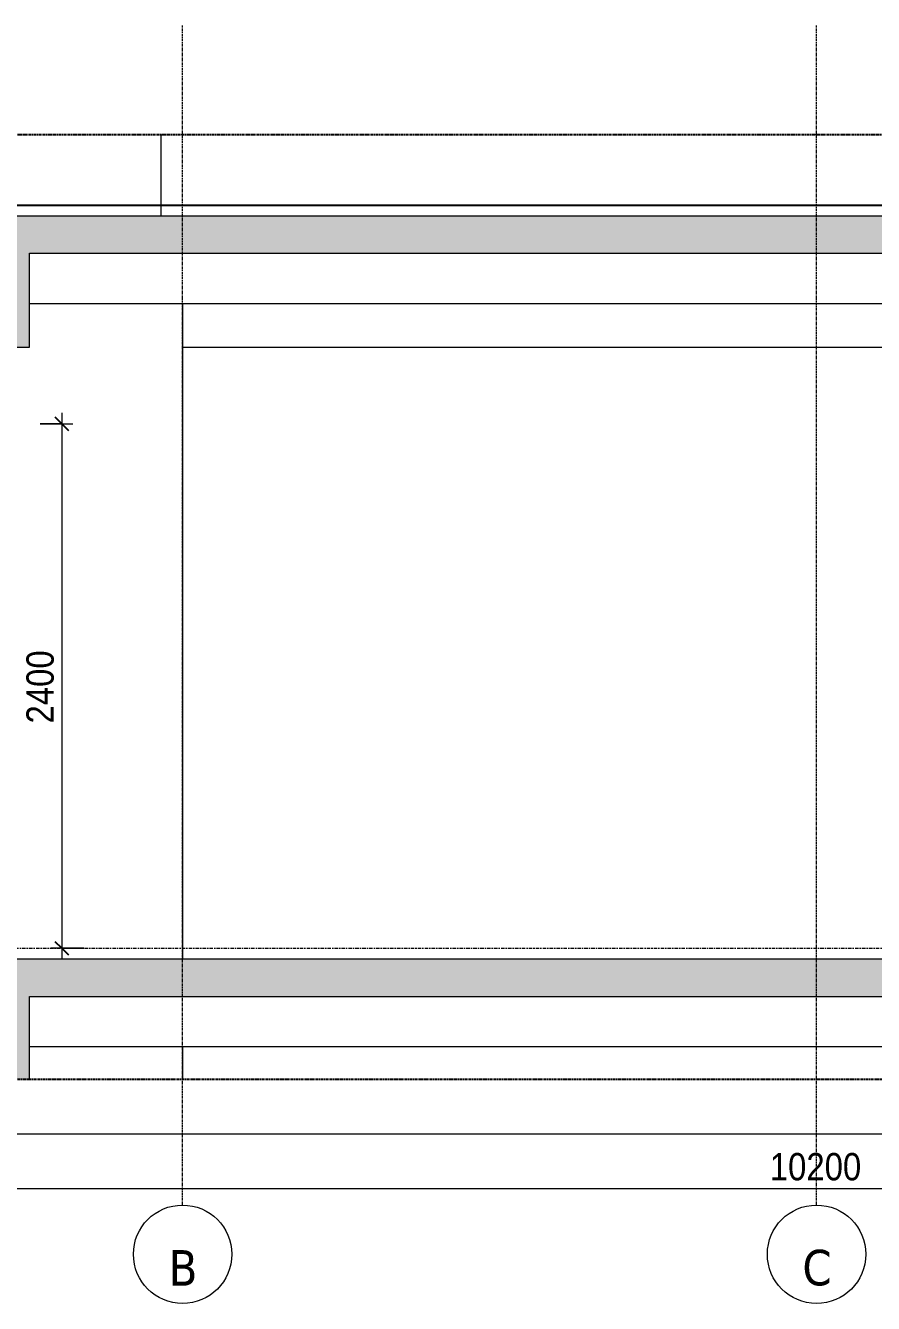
# Model space of a CAD drawing. Header units: millimetres. Extents: x 50254 to 245170, y 481 to 78637.
# Drawn here: x 67577 to 71456, y 575 to 6422 of the extents above; entities that cross this region are included whole.
import ezdxf

# ---------------------------------------------------------------- set-up
doc = ezdxf.new("R2010")
doc.units = ezdxf.units.MM
for name, pattern in [('Centre', [31.75, 6.35, -4.7625, 15.875, -4.7625]), ('Grid Line', [22.225, 12.7, -3.175, 3.175, -3.175]), ('Hidden', [7.14375, 4.7625, -2.38125]), ('IMPORT-CENTER _2_', [40.64, 25.4, -5.08, 5.08, -5.08])]:
    doc.linetypes.add(name, pattern=pattern)
for name, color, linetype, lineweight in [('0-4', 90, 'Continuous', 5), ('A-ANNO-DIMS', 211, 'Continuous', 9), ('A-ANNO-DIMS-50', 211, 'Continuous', 9), ('A-DETL-GENF', 92, 'Continuous', 18), ('A-DETL-GENF-4', 92, 'Hidden', 25), ('A-DETL-GENF-5', 9, 'Continuous', 18), ('A-DETL-THIN', 151, 'Continuous', 18), ('A-FLOR-LEVL-2', 51, 'Centre', 9), ('G-IMPT', 8, 'Continuous', 18), ('G-IMPT-4', 8, 'IMPORT-CENTER _2_', 18), ('M-EQPM', 50, 'Continuous', 18), ('M-EQPM-2', 50, 'Continuous', 25), ('S-BEAM-1', 7, 'Continuous', 18), ('S-COLS-8', 7, 'Continuous', 18), ('S-GRID-1', 1, 'Grid Line', 9), ('S-GRID-IDEN', 1, 'Continuous', 9)]:
    doc.layers.add(name, color=color, linetype=linetype, lineweight=lineweight)
doc.styles.add('Tahoma_B', font='tahomabd.ttf', dxfattribs={"height": 162.5})
doc.styles.add('UTM Avo', font='', dxfattribs={"width": 0.9, "height": 125})
doc.styles.get('UTM Avo').set_extended_font_data('UTM Avo')
doc.dimstyles.new('1_Dim_chi_tiet_2_5', dxfattribs={"dimscale": 304.8, "dimtxt": 124.912619, "dimasz": 0.19685, "dimexe": 0.164042, "dimexo": 0.0625, "dimgap": 0.016404, "dimtad": 1, "dimdec": 0, "dimrnd": 5, "dimzin": 0, "dimdsep": 46, "dimtxsty": 'UTM Avo', "dimblk1": 'OBLIQUE', "dimblk2": 'OBLIQUE', "dimsah": 1, "dimcen": 0.09, "dimdle": 0.164042, "dimazin": 0, "dimtfac": 1, "dimtdec": 4, "dimtix": 1, "dimtmove": 0, "dimatfit": 3, "dimfxl": 0.328084, "dimfxlon": 1, "dimtvp": 1, "dimtolj": 1, "dimtzin": 0, "dimarcsym": 2})
pattern_1 = [(50, (72580.5, 15375), (364.368, -31.878), [38.1, -419.1]), (355, (72580.5, 15375), (-70.486, 382.113), [30.48, -335.28]), (100.451, (72610.85, 15372.34), (293.885, 350.233), [32.38, -356.18]), (46.184, (72580.5, 15476.6), (542.158, -84.086), [57.15, -628.65]), (96.636, (72625.67, 15469.6), (474.805, 494.855), [48.57, -534.27]), (351.184, (72580.5, 15476.6), (474.81, 494.85), [45.72, -502.92]), (21, (72631.3, 15451.2), (303.2285, -204.5305), [38.1, -419.1]), (326, (72631.3, 15451.2), (123.604, 368.376), [30.48, -335.28]), (71.451, (72656.55, 15434.16), (426.834, 163.843), [32.38, -356.18]), (37.5, (72580.49, 15375), (6.1766, 169.1102), [3.353, -327.863, 3.353, -337.007, -336.55]), (37.5, (72580.49, 15375), (6.1766, 169.1102), [-671.576, 3.353, -333.197]), (7.5, (72580.49, 15375), (133.6389, 200.3615), [3.353, -190.703, 3.353, -320.243, -128.27]), (7.5, (72580.49, 15375), (133.6389, 200.3615), [-517.652, 3.353, -124.917]), (327.5, (72467.2, 15375), (271.1818, -11.4584), [3.353, -123.647, 3.353, -392.887, -525.78]), (327.5, (72467.2, 15375), (271.1818, -11.4584), [-523.24, 3.353, -522.427]), (317.5, (72416.4, 15375), (296.2585, 50.853), [3.353, -161.747, 3.353, -259.791, -373.38]), (317.5, (72416.4, 15375), (296.2585, 50.853), [-428.244, 3.353, -370.027]), (45, (72580.49, 15375), (-125.7236, 125.7236), []), (45, (72580.49, 15565.5), (-125.7236, 125.7236), [])]

# ---------------------------------------------------------------- blocks, each defined once
blk = doc.blocks.new('NCV_TKTC_KET CAU_rvt-2-TKCS_CĂN HỘ LOẠI 1 - MẶT CẮT 1')
at = {"layer": 'S-BEAM-1'}
for p, q in [((24836.9, 5150), (28835.2, 5150)), ((25536.9, 5150), (25536.9, 4950)), ((25536.9, 4950), (29036.9, 4950)), ((24836.9, 1750), (28835.2, 1750))]:
    blk.add_line(p, q, dxfattribs=at)
at = {"layer": 'S-COLS-8'}
for p, q in [((25436.9, 5923), (25436.9, 5550)), ((25536.9, 4950), (25536.9, 2150)), ((25536.9, 1750), (25536.9, 1600))]:
    blk.add_line(p, q, dxfattribs=at)
blk = doc.blocks.new('TKTC_XREF_251221_MB TANG 2-7 - TKTC_XREF_260130_MB TANG 2-5_dwg_THU NUOC - THU NUOC-444531-TKCS_MB TẦNG 1-4746810-TKCS_CĂN HỘ LOẠI 1 - MẶT CẮT 1')
at = {"layer": 'G-IMPT'}
for p, q in [((25012, 5600), (25162, 5600)), ((25162, 5600), (25012, 5600)), ((25037, 5600), (25137, 5600)), ((25137, 5600), (25037, 5600)), ((25052.9, 5600), (25046.9, 5600)), ((25046.9, 5600), (25052.9, 5600)), ((25059.3, 5600), (25065.3, 5600)), ((25065.3, 5600), (25059.3, 5600)), ((25071.7, 5600), (25077.7, 5600)), ((25077.7, 5600), (25071.7, 5600)), ((25090.2, 5600), (25084.2, 5600)), ((25084.2, 5600), (25090.2, 5600)), ((25090.2, 5600), (25084.2, 5600)), ((25084.2, 5600), (25090.2, 5600)), ((25087, 5600), (25087, 5600)), ((25087, 5600), (25087, 5600)), ((25087, 5600), (25087, 5600)), ((25087, 5600), (25087, 5600)), ((25102.2, 5600), (25096.2, 5600)), ((25096.2, 5600), (25102.2, 5600)), ((25114.6, 5600), (25108.6, 5600)), ((25108.6, 5600), (25114.6, 5600)), ((25121, 5600), (25127, 5600)), ((25127, 5600), (25121, 5600))]:
    blk.add_line(p, q, dxfattribs=at)
blk = doc.blocks.new('TKTC_XREF_251221_MB TANG 2-7 - TKTC_XREF_260130_MB TANG 2-5_dwg_$cc-V41-TKCS_CĂN HỘ LOẠI 1 - MẶT CẮT 1')
at = {"layer": 'G-IMPT-4'}
for p, q in [((25953.3, 5600), (25832.2, 5600)), ((25893.1, 5600), (25892.4, 5600))]:
    blk.add_line(p, q, dxfattribs=at)
at = {"layer": 'M-EQPM'}
for p, q in [((25937.8, 5600), (25847.8, 5600)), ((25847.8, 5600), (25892.8, 5600)), ((25892.5, 5600), (25892.5, 5600)), ((25892.8, 5600), (25937.8, 5600))]:
    blk.add_line(p, q, dxfattribs=at)
blk = doc.blocks.new('TKTC_XREF_251221_MB TANG 2-7 - TKTC_XREF_260130_MB TANG 2-5_dwg_CUM U_DN100-V42-TKCS_CĂN HỘ LOẠI 1 - MẶT CẮT 1')
at = {"layer": 'G-IMPT'}
for p, q in [((25838.6, 5600), (25837.1, 5600)), ((25837.1, 5600), (25849.3, 5600)), ((25838.6, 5600), (25840.9, 5600)), ((25847.7, 5600), (25838.6, 5600)), ((25839.8, 5600), (25846.6, 5600)), ((25949, 5600), (25840, 5600)), ((25840.9, 5600), (25845.5, 5600)), ((25841.2, 5600), (25841.9, 5600)), ((25841.2, 5600), (25845.2, 5600)), ((25841.9, 5600), (25844.5, 5600)), ((25841.9, 5600), (25844.5, 5600)), ((25841.9, 5600), (25844.5, 5600)), ((25844.5, 5600), (25845.2, 5600)), ((25845.5, 5600), (25847.7, 5600)), ((25942.7, 5600), (25846.4, 5600)), ((25846.4, 5600), (25849.5, 5600)), ((25849.3, 5600), (25847.7, 5600)), ((25939.5, 5600), (25849.5, 5600)), ((25942.7, 5600), (25939.5, 5600)), ((25941.3, 5600), (25939.8, 5600)), ((25939.8, 5600), (25951.9, 5600)), ((25941.3, 5600), (25943.6, 5600)), ((25950.4, 5600), (25941.3, 5600)), ((25942.4, 5600), (25949.2, 5600)), ((25943.6, 5600), (25948.1, 5600)), ((25943.8, 5600), (25944.6, 5600)), ((25943.8, 5600), (25947.8, 5600)), ((25944.6, 5600), (25947.1, 5600)), ((25944.6, 5600), (25947.1, 5600)), ((25944.6, 5600), (25947.1, 5600)), ((25947.1, 5600), (25947.8, 5600)), ((25948.1, 5600), (25950.4, 5600)), ((25951.9, 5600), (25950.4, 5600))]:
    blk.add_line(p, q, dxfattribs=at)
blk = doc.blocks.new('TKTC_XREF_251221_MB TANG 2-7 - TKTC_XREF_260130_MB TANG 2-5_dwg_THU NUOC - THU NUOC-444531-TKCS_MB TẦNG 1-4746804-TKCS_CĂN HỘ LOẠI 1 - MẶT CẮT 1')
at = {"layer": 'G-IMPT'}
for p, q in [((23639.3, 5600), (23789.3, 5600)), ((23789.3, 5600), (23639.3, 5600)), ((23664.3, 5600), (23764.3, 5600)), ((23764.3, 5600), (23664.3, 5600)), ((23680.3, 5600), (23674.3, 5600)), ((23674.3, 5600), (23680.3, 5600)), ((23686.7, 5600), (23692.7, 5600)), ((23692.7, 5600), (23686.7, 5600)), ((23699.1, 5600), (23705.1, 5600)), ((23705.1, 5600), (23699.1, 5600)), ((23717.6, 5600), (23711.6, 5600)), ((23711.6, 5600), (23717.6, 5600)), ((23717.6, 5600), (23711.6, 5600)), ((23711.6, 5600), (23717.6, 5600)), ((23714.3, 5600), (23714.3, 5600)), ((23714.3, 5600), (23714.3, 5600)), ((23714.3, 5600), (23714.3, 5600)), ((23714.3, 5600), (23714.3, 5600)), ((23729.6, 5600), (23723.6, 5600)), ((23723.6, 5600), (23729.6, 5600)), ((23742, 5600), (23736, 5600)), ((23736, 5600), (23742, 5600)), ((23748.4, 5600), (23754.4, 5600)), ((23754.4, 5600), (23748.4, 5600))]:
    blk.add_line(p, q, dxfattribs=at)
blk = doc.blocks.new('TKTC_XREF_251221_MB TANG 2-7 - TKTC_XREF_260130_MB TANG 2-5_dwg_$cc-V47-TKCS_CĂN HỘ LOẠI 1 - MẶT CẮT 1')
at = {"layer": 'M-EQPM'}
for p, q in [((25252.7, 5600), (25341.4, 5600)), ((25339.7, 5600), (25254.1, 5600)), ((25332.7, 5600), (25306.5, 5600))]:
    blk.add_line(p, q, dxfattribs=at)
blk = doc.blocks.new('TKTC_XREF_251221_MB TANG 2-7 - TKTC_XREF_260130_MB TANG 2-5_dwg_CUM U_DN100-V48-TKCS_CĂN HỘ LOẠI 1 - MẶT CẮT 1')
at = {"layer": 'G-IMPT'}
for p, q in [((25241.5, 5600), (25349, 5600)), ((25247.9, 5600), (25342.6, 5600)), ((25251.2, 5600), (25339.3, 5600))]:
    blk.add_line(p, q, dxfattribs=at)
blk = doc.blocks.new('TKTC_XREF_251221_MB TANG 2-7 - TKTC_XREF_260130_MB TANG 2-5_dwg_$cc-V49-TKCS_CĂN HỘ LOẠI 1 - MẶT CẮT 1')
at = {"layer": 'G-IMPT-4'}
for p, q in [((25236.5, 5600), (25357.6, 5600)), ((25296.7, 5600), (25297.3, 5600))]:
    blk.add_line(p, q, dxfattribs=at)
at = {"layer": 'M-EQPM'}
for p, q in [((25297, 5600), (25252, 5600)), ((25252, 5600), (25342, 5600)), ((25342, 5600), (25297, 5600)), ((25297.3, 5600), (25297.3, 5600))]:
    blk.add_line(p, q, dxfattribs=at)
blk = doc.blocks.new('TKTC_XREF_251221_MB TANG 2-7 - TKTC_XREF_260130_MB TANG 2-5_dwg_CUM U_DN100-V50-TKCS_CĂN HỘ LOẠI 1 - MẶT CẮT 1')
at = {"layer": 'G-IMPT'}
for p, q in [((25241.6, 5600), (25239.3, 5600)), ((25247.3, 5600), (25240.5, 5600)), ((25240.7, 5600), (25240.8, 5600)), ((25240.8, 5600), (25349.7, 5600)), ((25246.1, 5600), (25241.6, 5600)), ((25241.6, 5600), (25241.6, 5600)), ((25242.6, 5600), (25241.8, 5600)), ((25245.1, 5600), (25242.6, 5600)), ((25245.1, 5600), (25242.6, 5600)), ((25245.1, 5600), (25242.6, 5600)), ((25245.9, 5600), (25245.1, 5600)), ((25248.4, 5600), (25246.1, 5600)), ((25246.1, 5600), (25246.1, 5600)), ((25247.1, 5600), (25343.4, 5600)), ((25250.3, 5600), (25340.3, 5600)), ((25344.2, 5600), (25342, 5600)), ((25349.9, 5600), (25343.1, 5600)), ((25348.8, 5600), (25344.2, 5600)), ((25344.2, 5600), (25344.2, 5600)), ((25345.2, 5600), (25344.5, 5600)), ((25347.8, 5600), (25345.2, 5600)), ((25347.8, 5600), (25345.2, 5600)), ((25347.8, 5600), (25345.2, 5600)), ((25348.5, 5600), (25347.8, 5600)), ((25351, 5600), (25348.8, 5600)), ((25348.8, 5600), (25348.8, 5600)), ((25349.7, 5600), (25349.7, 5600))]:
    blk.add_line(p, q, dxfattribs=at)
at = {"layer": 'G-IMPT', "flags": 128}
for points in [[(25248.4, 5600), (25249.9, 5600), (25249.9, 5600), (25237.8, 5600), (25237.8, 5600), (25239.3, 5600)], [(25239.3, 5600), (25239.3, 5600), (25248.4, 5600), (25248.4, 5600)], [(25245.9, 5600), (25245.9, 5600), (25241.8, 5600), (25241.8, 5600)], [(25247, 5600), (25247.1, 5600), (25250.3, 5600)], [(25343.3, 5600), (25343.4, 5600), (25340.3, 5600)], [(25351.1, 5600), (25352.6, 5600), (25352.6, 5600), (25340.4, 5600), (25340.4, 5600), (25342, 5600)], [(25342, 5600), (25342, 5600), (25351.1, 5600), (25351, 5600)], [(25348.5, 5600), (25348.5, 5600), (25344.5, 5600), (25344.5, 5600)]]:
    blk.add_lwpolyline(points, dxfattribs=at)
blk = doc.blocks.new('TKTC_XREF_251221_MB TANG 2-7 - TKTC_XREF_260130_MB TANG 2-5_dwg_$cc-V52-TKCS_CĂN HỘ LOẠI 1 - MẶT CẮT 1')
at = {"layer": 'G-IMPT-4'}
for p, q in [((25236.5, 5600), (25357.6, 5600)), ((25296.7, 5600), (25297.3, 5600))]:
    blk.add_line(p, q, dxfattribs=at)
at = {"layer": 'M-EQPM'}
for p, q in [((25297, 5600), (25252, 5600)), ((25252, 5600), (25342, 5600)), ((25342, 5600), (25297, 5600)), ((25297.3, 5600), (25297.3, 5600))]:
    blk.add_line(p, q, dxfattribs=at)
blk = doc.blocks.new('TKTC_XREF_251221_MB TANG 2-7 - TKTC_XREF_260130_MB TANG 2-5_dwg_CUM U_DN100-V53-TKCS_CĂN HỘ LOẠI 1 - MẶT CẮT 1')
at = {"layer": 'G-IMPT'}
for p, q in [((25241.6, 5600), (25239.3, 5600)), ((25247.3, 5600), (25240.5, 5600)), ((25240.7, 5600), (25240.8, 5600)), ((25240.8, 5600), (25349.7, 5600)), ((25246.1, 5600), (25241.6, 5600)), ((25241.6, 5600), (25241.6, 5600)), ((25242.6, 5600), (25241.8, 5600)), ((25245.1, 5600), (25242.6, 5600)), ((25245.1, 5600), (25242.6, 5600)), ((25245.1, 5600), (25242.6, 5600)), ((25245.9, 5600), (25245.1, 5600)), ((25248.4, 5600), (25246.1, 5600)), ((25246.1, 5600), (25246.1, 5600)), ((25247.1, 5600), (25343.4, 5600)), ((25250.3, 5600), (25340.3, 5600)), ((25344.2, 5600), (25342, 5600)), ((25349.9, 5600), (25343.1, 5600)), ((25348.8, 5600), (25344.2, 5600)), ((25344.2, 5600), (25344.2, 5600)), ((25345.2, 5600), (25344.5, 5600)), ((25347.8, 5600), (25345.2, 5600)), ((25347.8, 5600), (25345.2, 5600)), ((25347.8, 5600), (25345.2, 5600)), ((25348.5, 5600), (25347.8, 5600)), ((25351, 5600), (25348.8, 5600)), ((25348.8, 5600), (25348.8, 5600)), ((25349.7, 5600), (25349.7, 5600))]:
    blk.add_line(p, q, dxfattribs=at)
at = {"layer": 'G-IMPT', "flags": 128}
for points in [[(25248.4, 5600), (25249.9, 5600), (25249.9, 5600), (25237.8, 5600), (25237.8, 5600), (25239.3, 5600)], [(25239.3, 5600), (25239.3, 5600), (25248.4, 5600), (25248.4, 5600)], [(25245.9, 5600), (25245.9, 5600), (25241.8, 5600), (25241.8, 5600)], [(25247, 5600), (25247.1, 5600), (25250.3, 5600)], [(25343.3, 5600), (25343.4, 5600), (25340.3, 5600)], [(25351.1, 5600), (25352.6, 5600), (25352.6, 5600), (25340.4, 5600), (25340.4, 5600), (25342, 5600)], [(25342, 5600), (25342, 5600), (25351.1, 5600), (25351, 5600)], [(25348.5, 5600), (25348.5, 5600), (25344.5, 5600), (25344.5, 5600)]]:
    blk.add_lwpolyline(points, dxfattribs=at)
blk = doc.blocks.new('TKTC_XREF_251221_MB TANG 2-7 - TKTC_XREF_260130_MB TANG 2-5_dwg_$cc-V54-TKCS_CĂN HỘ LOẠI 1 - MẶT CẮT 1')
at = {"layer": 'G-IMPT-4'}
for p, q in [((25790.8, 5600), (25669.7, 5600)), ((25729.8, 5600), (25730.6, 5600))]:
    blk.add_line(p, q, dxfattribs=at)
at = {"layer": 'M-EQPM'}
for p, q in [((25685.2, 5600), (25685.2, 5600)), ((25730.2, 5600), (25729.9, 5600)), ((25729.9, 5600), (25730.5, 5600)), ((25730.5, 5600), (25730.2, 5600))]:
    blk.add_line(p, q, dxfattribs=at)
blk = doc.blocks.new('TKTC_XREF_251221_MB TANG 2-7 - TKTC_XREF_260130_MB TANG 2-5_dwg_CUM U_DN100-V55-TKCS_CĂN HỘ LOẠI 1 - MẶT CẮT 1')
at = {"layer": 'G-IMPT'}
for p, q in [((25666.2, 5600), (25667, 5600)), ((25667, 5600), (25666.2, 5600)), ((25666.2, 5600), (25667, 5600)), ((25667, 5600), (25666.2, 5600)), ((25671.3, 5600), (25667, 5600)), ((25667, 5600), (25671.3, 5600)), ((25671.3, 5600), (25667, 5600)), ((25667, 5600), (25671.3, 5600)), ((25672.1, 5600), (25672.1, 5600)), ((25672.1, 5600), (25672.1, 5600)), ((25672.1, 5600), (25675.8, 5600)), ((25675.8, 5600), (25672.1, 5600)), ((25675.8, 5600), (25672.1, 5600)), ((25675.8, 5600), (25672.1, 5600)), ((25672.1, 5600), (25675.8, 5600)), ((25675.8, 5600), (25672.1, 5600)), ((25675.8, 5600), (25672.1, 5600)), ((25675.8, 5600), (25672.1, 5600)), ((25675.8, 5600), (25677.4, 5600)), ((25677.4, 5600), (25675.8, 5600)), ((25675.8, 5600), (25677.4, 5600)), ((25677.4, 5600), (25675.8, 5600)), ((25677.4, 5600), (25728.7, 5600)), ((25677.4, 5600), (25728.7, 5600)), ((25677.4, 5600), (25728.7, 5600)), ((25677.4, 5600), (25728.7, 5600)), ((25728.7, 5600), (25775.6, 5600)), ((25775.6, 5600), (25728.7, 5600)), ((25728.7, 5600), (25728.7, 5600)), ((25728.7, 5600), (25781.8, 5600)), ((25781.8, 5600), (25728.7, 5600))]:
    blk.add_line(p, q, dxfattribs=at)
blk = doc.blocks.new('TKTC_XREF_251221_MB TANG 2-7 - TKTC_XREF_260130_MB TANG 2-5_dwg_$cc-V43-TKCS_CĂN HỘ LOẠI 1 - MẶT CẮT 1')
at = {"layer": 'G-IMPT-4'}
for p, q in [((24346.1, 5600), (24499.1, 5600)), ((24422.6, 5600), (24422.6, 5600))]:
    blk.add_line(p, q, dxfattribs=at)
at = {"layer": 'M-EQPM'}
for p, q in [((24422.6, 5600), (24368.5, 5600)), ((24368.5, 5600), (24422.6, 5600)), ((24422.6, 5600), (24410, 5600)), ((24410, 5600), (24422.6, 5600)), ((24422.6, 5600), (24435.1, 5600)), ((24435.1, 5600), (24422.6, 5600)), ((24479.4, 5600), (24479.4, 5600))]:
    blk.add_line(p, q, dxfattribs=at)
blk = doc.blocks.new('TKTC_XREF_251221_MB TANG 2-7 - TKTC_XREF_260130_MB TANG 2-5_dwg_CUM U_DN100-V44-TKCS_CĂN HỘ LOẠI 1 - MẶT CẮT 1')
at = {"layer": 'G-IMPT'}
for p, q in [((24422.6, 5600), (24355.5, 5600)), ((24355.5, 5600), (24422.6, 5600)), ((24422.6, 5600), (24363.2, 5600)), ((24363.2, 5600), (24422.6, 5600)), ((24422.6, 5600), (24422.6, 5600)), ((24487.4, 5600), (24422.6, 5600)), ((24487.4, 5600), (24422.6, 5600)), ((24487.4, 5600), (24422.6, 5600)), ((24487.4, 5600), (24422.6, 5600)), ((24489.3, 5600), (24487.4, 5600)), ((24487.4, 5600), (24489.3, 5600)), ((24489.3, 5600), (24487.4, 5600)), ((24487.4, 5600), (24489.3, 5600)), ((24494.1, 5600), (24489.3, 5600)), ((24489.3, 5600), (24494.1, 5600)), ((24489.3, 5600), (24494.1, 5600)), ((24489.3, 5600), (24494.1, 5600)), ((24494.1, 5600), (24489.3, 5600)), ((24489.3, 5600), (24494.1, 5600)), ((24489.3, 5600), (24494.1, 5600)), ((24489.3, 5600), (24494.1, 5600)), ((24494.1, 5600), (24494.1, 5600)), ((24494.1, 5600), (24494.1, 5600)), ((24495.1, 5600), (24500.5, 5600)), ((24500.5, 5600), (24495.1, 5600)), ((24495.1, 5600), (24500.5, 5600)), ((24500.5, 5600), (24495.1, 5600)), ((24501.5, 5600), (24500.5, 5600)), ((24500.5, 5600), (24501.5, 5600)), ((24501.5, 5600), (24500.5, 5600)), ((24500.5, 5600), (24501.5, 5600))]:
    blk.add_line(p, q, dxfattribs=at)
blk = doc.blocks.new('TKTC_XREF_251221_MB TANG 2-7 - TKTC_XREF_260130_MB TANG 2-5_dwg_CUM U_DN100-V34-TKCS_CĂN HỘ LOẠI 1 - MẶT CẮT 1')
at = {"layer": 'G-IMPT'}
for p, q in [((28978.7, 5600), (28980.9, 5600)), ((28979.8, 5600), (28986.6, 5600)), ((28980.1, 5600), (28980.4, 5600)), ((29089.4, 5600), (28980.4, 5600)), ((28980.9, 5600), (28985.5, 5600)), ((28981, 5600), (28980.9, 5600)), ((28981.2, 5600), (28981.9, 5600)), ((28981.9, 5600), (28984.4, 5600)), ((28981.9, 5600), (28984.5, 5600)), ((28981.9, 5600), (28984.5, 5600)), ((28984.4, 5600), (28985.2, 5600)), ((28985.5, 5600), (28987.8, 5600)), ((28985.5, 5600), (28985.5, 5600)), ((29083.1, 5600), (28986.7, 5600)), ((29079.9, 5600), (28989.9, 5600)), ((29081.3, 5600), (29083.6, 5600)), ((29082.4, 5600), (29089.3, 5600)), ((29083.6, 5600), (29088.1, 5600)), ((29083.6, 5600), (29083.6, 5600)), ((29083.8, 5600), (29084.5, 5600)), ((29084.5, 5600), (29087.1, 5600)), ((29084.6, 5600), (29087.1, 5600)), ((29084.6, 5600), (29087.1, 5600)), ((29087.1, 5600), (29087.8, 5600)), ((29088.1, 5600), (29090.4, 5600)), ((29088.1, 5600), (29088.1, 5600)), ((29089, 5600), (29089.4, 5600))]:
    blk.add_line(p, q, dxfattribs=at)
at = {"layer": 'G-IMPT', "flags": 128}
for points in [[(28978.7, 5600), (28977.2, 5600), (28977.2, 5600), (28989.3, 5600), (28989.3, 5600), (28987.8, 5600)], [(28987.8, 5600), (28987.8, 5600), (28978.7, 5600), (28978.7, 5600)], [(28981.2, 5600), (28981.2, 5600), (28985.2, 5600), (28985.2, 5600)], [(28986.4, 5600), (28986.7, 5600), (28989.9, 5600)], [(29081.3, 5600), (29079.8, 5600), (29079.8, 5600), (29091.9, 5600), (29091.9, 5600), (29090.4, 5600)], [(29082.7, 5600), (29083.1, 5600), (29079.9, 5600)], [(29090.4, 5600), (29090.4, 5600), (29081.3, 5600), (29081.3, 5600)], [(29083.8, 5600), (29083.8, 5600), (29087.8, 5600), (29087.9, 5600)]]:
    blk.add_lwpolyline(points, dxfattribs=at)
blk = doc.blocks.new('TKTC_XREF_251221_MB TANG 2-7 - TKTC_XREF_260130_MB TANG 2-5_dwg_$cc-V33-TKCS_CĂN HỘ LOẠI 1 - MẶT CẮT 1')
at = {"layer": 'G-IMPT-4'}
for p, q in [((29095.5, 5600), (28974.4, 5600)), ((29035.3, 5600), (29034.5, 5600))]:
    blk.add_line(p, q, dxfattribs=at)
at = {"layer": 'M-EQPM'}
for p, q in [((29079.9, 5600), (28989.9, 5600)), ((28989.9, 5600), (29034.9, 5600)), ((29034.6, 5600), (29034.6, 5600)), ((29034.9, 5600), (29079.9, 5600))]:
    blk.add_line(p, q, dxfattribs=at)
blk = doc.blocks.new('TKTC_XREF_251221_MB TANG 2-7 - TKTC_XREF_251221_MB TANG 2-7-2039446-TKCS_CĂN HỘ LOẠI 1 - MẶT CẮT 1')
at = {"layer": 'M-EQPM'}
for p, q in [((25184.8, 5600), (25334.5, 5600)), ((25334.5, 5600), (25184.8, 5600)), ((25354.5, 5600), (25235.1, 5600)), ((25235.1, 5600), (25354.5, 5600)), ((25354.5, 5600), (25235.1, 5600)), ((25235.1, 5600), (25354.5, 5600)), ((25354.5, 5600), (25235.1, 5600)), ((25235.1, 5600), (25354.5, 5600)), ((25354.5, 5600), (25235.1, 5600)), ((25237, 5600), (25352.7, 5600)), ((25352.7, 5600), (25237, 5600)), ((25237, 5600), (25352.7, 5600)), ((25352.7, 5600), (25237, 5600)), ((25237, 5600), (25352.7, 5600)), ((25352.7, 5600), (25237, 5600)), ((25334.6, 5600), (25384.4, 5600)), ((25384.4, 5600), (25334.6, 5600)), ((25637.4, 5600), (25677.4, 5600)), ((25677.4, 5600), (25637.4, 5600)), ((25677.4, 5600), (25787.3, 5600)), ((25787.3, 5600), (25677.4, 5600)), ((25955, 5600), (25835.2, 5600)), ((25835.2, 5600), (25955, 5600)), ((25954.7, 5600), (25835.2, 5600)), ((25835.2, 5600), (25954.7, 5600)), ((26851.2, 5600), (26735.3, 5600)), ((26735.3, 5600), (26735.6, 5600)), ((26735.6, 5600), (26851.5, 5600)), ((26851.5, 5600), (26851.2, 5600))]:
    blk.add_line(p, q, dxfattribs=at)
at = {"layer": 'M-EQPM-2'}
blk.add_line((23535.3, 5600), (33902.8, 5600), dxfattribs=at)
for name, p in [('TKTC_XREF_251221_MB TANG 2-7 - TKTC_XREF_260130_MB TANG 2-5_dwg_THU NUOC - THU NUOC-444531-TKCS_MB TẦNG 1-4746810-TKCS_CĂN HỘ LOẠI 1 - MẶT CẮT 1', (-126.7, 0)), ('TKTC_XREF_251221_MB TANG 2-7 - TKTC_XREF_260130_MB TANG 2-5_dwg_THU NUOC - THU NUOC-444531-TKCS_MB TẦNG 1-4746810-TKCS_CĂN HỘ LOẠI 1 - MẶT CẮT 1', (-126.7, 0)), ('TKTC_XREF_251221_MB TANG 2-7 - TKTC_XREF_260130_MB TANG 2-5_dwg_THU NUOC - THU NUOC-444531-TKCS_MB TẦNG 1-4746810-TKCS_CĂN HỘ LOẠI 1 - MẶT CẮT 1', (-126.7, 0)), ('TKTC_XREF_251221_MB TANG 2-7 - TKTC_XREF_260130_MB TANG 2-5_dwg_THU NUOC - THU NUOC-444531-TKCS_MB TẦNG 1-4746804-TKCS_CĂN HỘ LOẠI 1 - MẶT CẮT 1', (1245.9, 0)), ('TKTC_XREF_251221_MB TANG 2-7 - TKTC_XREF_260130_MB TANG 2-5_dwg_THU NUOC - THU NUOC-444531-TKCS_MB TẦNG 1-4746804-TKCS_CĂN HỘ LOẠI 1 - MẶT CẮT 1', (1245.9, 0)), ('TKTC_XREF_251221_MB TANG 2-7 - TKTC_XREF_260130_MB TANG 2-5_dwg_THU NUOC - THU NUOC-444531-TKCS_MB TẦNG 1-4746810-TKCS_CĂN HỘ LOẠI 1 - MẶT CẮT 1', (0, 0)), ('TKTC_XREF_251221_MB TANG 2-7 - TKTC_XREF_260130_MB TANG 2-5_dwg_$cc-V43-TKCS_CĂN HỘ LOẠI 1 - MẶT CẮT 1', (847, 0)), ('TKTC_XREF_251221_MB TANG 2-7 - TKTC_XREF_260130_MB TANG 2-5_dwg_CUM U_DN100-V44-TKCS_CĂN HỘ LOẠI 1 - MẶT CẮT 1', (847, 0)), ('TKTC_XREF_251221_MB TANG 2-7 - TKTC_XREF_260130_MB TANG 2-5_dwg_$cc-V49-TKCS_CĂN HỘ LOẠI 1 - MẶT CẮT 1', (0, 0)), ('TKTC_XREF_251221_MB TANG 2-7 - TKTC_XREF_260130_MB TANG 2-5_dwg_$cc-V52-TKCS_CĂN HỘ LOẠI 1 - MẶT CẮT 1', (0, 0)), ('TKTC_XREF_251221_MB TANG 2-7 - TKTC_XREF_260130_MB TANG 2-5_dwg_$cc-V52-TKCS_CĂN HỘ LOẠI 1 - MẶT CẮT 1', (0, 0)), ('TKTC_XREF_251221_MB TANG 2-7 - TKTC_XREF_260130_MB TANG 2-5_dwg_CUM U_DN100-V50-TKCS_CĂN HỘ LOẠI 1 - MẶT CẮT 1', (0, 0)), ('TKTC_XREF_251221_MB TANG 2-7 - TKTC_XREF_260130_MB TANG 2-5_dwg_CUM U_DN100-V53-TKCS_CĂN HỘ LOẠI 1 - MẶT CẮT 1', (0, 0)), ('TKTC_XREF_251221_MB TANG 2-7 - TKTC_XREF_260130_MB TANG 2-5_dwg_CUM U_DN100-V53-TKCS_CĂN HỘ LOẠI 1 - MẶT CẮT 1', (0, 0)), ('TKTC_XREF_251221_MB TANG 2-7 - TKTC_XREF_260130_MB TANG 2-5_dwg_CUM U_DN100-V48-TKCS_CĂN HỘ LOẠI 1 - MẶT CẮT 1', (0, 0)), ('TKTC_XREF_251221_MB TANG 2-7 - TKTC_XREF_260130_MB TANG 2-5_dwg_$cc-V47-TKCS_CĂN HỘ LOẠI 1 - MẶT CẮT 1', (0, 0)), ('TKTC_XREF_251221_MB TANG 2-7 - TKTC_XREF_260130_MB TANG 2-5_dwg_CUM U_DN100-V55-TKCS_CĂN HỘ LOẠI 1 - MẶT CẮT 1', (0, 0)), ('TKTC_XREF_251221_MB TANG 2-7 - TKTC_XREF_260130_MB TANG 2-5_dwg_$cc-V54-TKCS_CĂN HỘ LOẠI 1 - MẶT CẮT 1', (0, 0)), ('TKTC_XREF_251221_MB TANG 2-7 - TKTC_XREF_260130_MB TANG 2-5_dwg_$cc-V41-TKCS_CĂN HỘ LOẠI 1 - MẶT CẮT 1', (0, 0)), ('TKTC_XREF_251221_MB TANG 2-7 - TKTC_XREF_260130_MB TANG 2-5_dwg_CUM U_DN100-V42-TKCS_CĂN HỘ LOẠI 1 - MẶT CẮT 1', (0, 0)), ('TKTC_XREF_251221_MB TANG 2-7 - TKTC_XREF_260130_MB TANG 2-5_dwg_THU NUOC - THU NUOC-444531-TKCS_MB TẦNG 1-4746810-TKCS_CĂN HỘ LOẠI 1 - MẶT CẮT 1', (850, 0)), ('TKTC_XREF_251221_MB TANG 2-7 - TKTC_XREF_260130_MB TANG 2-5_dwg_$cc-V41-TKCS_CĂN HỘ LOẠI 1 - MẶT CẮT 1', (900.3, 0)), ('TKTC_XREF_251221_MB TANG 2-7 - TKTC_XREF_260130_MB TANG 2-5_dwg_$cc-V33-TKCS_CĂN HỘ LOẠI 1 - MẶT CẮT 1', (-2241.8, 0)), ('TKTC_XREF_251221_MB TANG 2-7 - TKTC_XREF_260130_MB TANG 2-5_dwg_CUM U_DN100-V34-TKCS_CĂN HỘ LOẠI 1 - MẶT CẮT 1', (-2241.8, 0)), ('TKTC_XREF_251221_MB TANG 2-7 - TKTC_XREF_260130_MB TANG 2-5_dwg_CUM U_DN100-V34-TKCS_CĂN HỘ LOẠI 1 - MẶT CẮT 1', (-2241.8, 0))]:
    blk.add_blockref(name, p)
blk = doc.blocks.new('BORDER VIEW - BORDER VIEW-3678723-TKCS_CĂN HỘ LOẠI 1 - MẶT CẮT 1')
at = {"layer": 'A-DETL-GENF-4'}
for p, q in [((23276.9, 5923), (33752.8, 5923)), ((33752.8, 1600), (23276.9, 1600))]:
    blk.add_line(p, q, dxfattribs=at)
blk = doc.blocks.new('Grid - M_Grid Head - Circle-353313-TKCS_CĂN HỘ LOẠI 1 - MẶT CẮT 1')
at = {"layer": 'S-GRID-IDEN'}
blk.add_circle((25536.9, 800), 225, dxfattribs=at)
blk = doc.blocks.new('DIMBLOCK42-TKCS_CĂN HỘ LOẠI 1 - MẶT CẮT 1')
at = {"layer": 'A-ANNO-DIMS-50'}
for p, q in [((67495.4, 1450.9), (67495.4, 1300.9)), ((67495.4, 1350.9), (67495.4, 1450.9)), ((76095.4, 1450.9), (76095.4, 1300.9)), ((76095.4, 1350.9), (76095.4, 1450.9)), ((67495.4, 1350.9), (76095.4, 1350.9))]:
    blk.add_line(p, q, dxfattribs=at)
at = {"layer": 'A-ANNO-DIMS-50', "lineweight": 25}
for p, q in [((67495.4, 1350.9), (67465.4, 1320.9)), ((67495.4, 1350.9), (67525.4, 1380.9)), ((76095.4, 1350.9), (76065.4, 1320.9)), ((76095.4, 1350.9), (76125.4, 1380.9))]:
    blk.add_line(p, q, dxfattribs=at)
at = {"layer": 'A-ANNO-DIMS-50', "color": 0, "insert": (71624.2, 1513.3), "char_height": 125, "width": 410.824, "attachment_point": 1, "line_spacing_factor": 1.110334, "style": 'UTM Avo'}
blk.add_mtext('8600', dxfattribs=at)
blk = doc.blocks.new('_Oblique')
at = {"color": 0, "linetype": 'ByBlock', "lineweight": -2}
blk.add_line((-0.5, -0.5), (0.5, 0.5), dxfattribs=at)
blk = doc.blocks.new('DIMBLOCK44-TKCS_CĂN HỘ LOẠI 1 - MẶT CẮT 1')
at = {"layer": 'A-ANNO-DIMS-50'}
for p, q in [((66095.4, 1200.9), (66095.4, 1050.9)), ((66095.4, 1100.9), (66095.4, 1200.9)), ((76295.4, 1200.9), (76295.4, 1050.9)), ((76295.4, 1100.9), (76295.4, 1200.9)), ((66045.4, 1100.9), (76345.4, 1100.9))]:
    blk.add_line(p, q, dxfattribs=at)
at = {"layer": 'A-ANNO-DIMS-50', "lineweight": 25}
for p, q in [((66095.4, 1100.9), (66125.4, 1130.9)), ((76295.4, 1100.9), (76325.4, 1130.9)), ((66095.4, 1100.9), (66065.4, 1070.9)), ((76295.4, 1100.9), (76265.4, 1070.9))]:
    blk.add_line(p, q, dxfattribs=at)
at = {"layer": 'A-ANNO-DIMS-50', "color": 0, "insert": (70981.4, 1263.3), "char_height": 125, "width": 513.53, "attachment_point": 1, "line_spacing_factor": 1.110334, "style": 'UTM Avo'}
blk.add_mtext('10200', dxfattribs=at)
blk = doc.blocks.new('DIMBLOCK46-TKCS_CĂN HỘ LOẠI 1 - MẶT CẮT 1')
at = {"layer": 'A-ANNO-DIMS-50', "lineweight": 25}
for p, q in [((67743.1, 4600), (67713.1, 4630)), ((67743.1, 4600), (67773.1, 4570)), ((67743.1, 2200), (67713.1, 2230)), ((67743.1, 2200), (67773.1, 2170))]:
    blk.add_line(p, q, dxfattribs=at)
at = {"layer": 'A-ANNO-DIMS-50'}
for p, q in [((67743.1, 4650), (67743.1, 2150)), ((67643.1, 4600), (67793.1, 4600)), ((67743.1, 4600), (67643.1, 4600)), ((67843.1, 2200), (67693.1, 2200)), ((67743.1, 2200), (67843.1, 2200))]:
    blk.add_line(p, q, dxfattribs=at)
at = {"layer": 'A-ANNO-DIMS-50', "color": 0, "insert": (67580.7, 3228.8), "char_height": 125, "width": 410.824, "attachment_point": 1, "rotation": 90, "line_spacing_factor": 1.110334, "style": 'UTM Avo'}
blk.add_mtext('2400', dxfattribs=at)

msp = doc.modelspace()

# ---------------------------------------------------------------- hatches: boundary and pattern name
at = {"layer": 'A-DETL-GENF-5'}
h = msp.add_hatch(dxfattribs=at)
h.set_pattern_fill('FP_4', color=256, style=0, pattern_type=2)
h.set_pattern_definition(pattern_1)
h.paths.add_polyline_path([(67595.4, 4950), (67595.4, 5380), (71595.4, 5380), (71595.4, 5150), (71795.4, 5150), (71795.4, 5380), (75693.4, 5380), (75693.4, 5100), (76293.4, 5100), (76293.4, 5360), (76661.3, 5360), (76661.3, 5530), (76293.4, 5530), (76293.4, 5550), (67295.4, 5550), (67295.4, 5500), (66293.8, 5500), (66293.8, 5700), (66093.8, 5700), (66093.8, 5100), (66293.8, 5100), (66293.8, 5330), (67295.4, 5330), (67295.4, 4950), (67495.4, 4950)])
h = msp.add_hatch(dxfattribs=at)
h.set_pattern_fill('FP_4', color=256, style=0, pattern_type=2)
h.set_pattern_definition(pattern_1)
h.paths.add_polyline_path([(67555.9, 1600), (67595.4, 1600), (67595.4, 1980), (71595.4, 1980), (71595.4, 1750), (71795.4, 1750), (71795.4, 1980), (75693.4, 1980), (75693.4, 1700), (76293.4, 1700), (76293.4, 1960), (76661.3, 1960), (76661.3, 2130), (76293.4, 2130), (76293.4, 2150), (67295.4, 2150), (67295.4, 2100), (66293.8, 2100), (66293.8, 2300), (66093.8, 2300), (66093.8, 1700), (66293.8, 1700), (66293.8, 1930), (67295.4, 1930), (67295.4, 1600), (67308.1, 1600)])

# ---------------------------------------------------------------- linework, layer by layer
at = {"layer": 'A-DETL-THIN'}
for p, q in [((76293.4, 5550), (67295.4, 5550)), ((67595.4, 4950), (67595.4, 5380)), ((67595.4, 5380), (71595.4, 5380)), ((67295.4, 4950), (67595.4, 4950)), ((76293.4, 2150), (67295.4, 2150)), ((67595.4, 1600), (67595.4, 1980)), ((67595.4, 1980), (71595.4, 1980))]:
    msp.add_line(p, q, dxfattribs=at)
at = {"layer": 'A-FLOR-LEVL-2'}
for p, q in [((65422.9, 5600), (77300.8, 5600)), ((65422.9, 2200), (77300.8, 2200))]:
    msp.add_line(p, q, dxfattribs=at)
at = {"layer": 'S-GRID-1'}
for p, q in [((68295.4, 5172.2), (68295.4, 6422.2)), ((71195.4, 5172.2), (71195.4, 6422.2)), ((68295.4, 2275), (68295.4, 5172.2)), ((71195.4, 2275), (71195.4, 5172.2)), ((68295.4, 1025), (68295.4, 2275)), ((71195.4, 1025), (71195.4, 2275))]:
    msp.add_line(p, q, dxfattribs=at)

# ---------------------------------------------------------------- block references
at = {"layer": '0-4'}
msp.add_blockref('NCV_TKTC_KET CAU_rvt-2-TKCS_CĂN HỘ LOẠI 1 - MẶT CẮT 1', (42758.5, 0), dxfattribs=at)
at = {"layer": 'A-DETL-GENF'}
msp.add_blockref('BORDER VIEW - BORDER VIEW-3678723-TKCS_CĂN HỘ LOẠI 1 - MẶT CẮT 1', (42758.5, 0), dxfattribs=at)
at = {"layer": 'M-EQPM'}
msp.add_blockref('TKTC_XREF_251221_MB TANG 2-7 - TKTC_XREF_251221_MB TANG 2-7-2039446-TKCS_CĂN HỘ LOẠI 1 - MẶT CẮT 1', (42758.5, 0), dxfattribs=at)
at = {"layer": 'S-GRID-IDEN'}
for p in [(42758.5, 0), (45658.5, 0)]:
    msp.add_blockref('Grid - M_Grid Head - Circle-353313-TKCS_CĂN HỘ LOẠI 1 - MẶT CẮT 1', p, dxfattribs=at)

# ---------------------------------------------------------------- dimensions: what is measured, and where the dimension line sits
at = {"layer": 'A-ANNO-DIMS'}
dim = msp.add_linear_dim(base=(67743.1, 2200), p1=(67643.1, 4600), p2=(67843.1, 2200), angle=90, dimstyle='1_Dim_chi_tiet_2_5', override={"dimpost": '<>', "dimfxl": 2408.318916}, dxfattribs=at)
dim.commit()
dim.dimension.update_dxf_attribs({"geometry": 'DIMBLOCK46-TKCS_CĂN HỘ LOẠI 1 - MẶT CẮT 1', "text_midpoint": (67673.4, 3400)})
for base, p1, p2, override, picture, middle in [((76095.4, 1350.9), (67495.4, 1450.9), (76095.4, 1450.9), {"dimpost": '<>', "dimfxl": 8600}, 'DIMBLOCK42-TKCS_CĂN HỘ LOẠI 1 - MẶT CẮT 1', (71795.4, 1420.6)), ((76295.4, 1100.9), (66095.4, 1200.9), (76295.4, 1200.9), {"dimpost": '<>', "dimfxl": 10200}, 'DIMBLOCK44-TKCS_CĂN HỘ LOẠI 1 - MẶT CẮT 1', (71195.4, 1170.6))]:
    dim = msp.add_linear_dim(base=base, p1=p1, p2=p2, dimstyle='1_Dim_chi_tiet_2_5', override=override, dxfattribs=at)
    dim.commit()
    dim.dimension.update_dxf_attribs({"geometry": picture, "text_midpoint": middle})

# ---------------------------------------------------------------- next in the draw order: texts
at = {"layer": 'S-GRID-IDEN', "char_height": 162.5, "attachment_point": 5, "line_spacing_factor": 0.996129, "style": 'Tahoma_B', "bg_fill": 3, "box_fill_scale": 1.25, "bg_fill_color": 256, "bg_fill_true_color": 13158600, "bg_fill_transparency": 0}
for s, insert, width in [('\\pt634.99962,1269.99925,1905.0005,2540.00013,3174.99975,3809.99937,4445.00062,5080.00025,5714.99987,6349.9995,6985.00075,7620.00037,8255,8889.99962,9524.99925,10160.0005,10795.00013,11429.99975,12064.99938,12700.00063,13335.00025,13969.99988,14604.9995,15240.00075,15875.00038,16510,17144.99963,17779.99925,18415.0005,19050.00013,19684.99975,20319.99938;B', (68297.5, 737.6), 155.5), ('\\pt634.99962,1269.99925,1905.0005,2540.00013,3174.99975,3809.99937,4445.00062,5080.00025,5714.99987,6349.9995,6985.00075,7620.00037,8255,8889.99962,9524.99925,10160.0005,10795.00013,11429.99975,12064.99938,12700.00063,13335.00025,13969.99988,14604.9995,15240.00075,15875.00038,16510,17144.99963,17779.99925,18415.0005,19050.00013,19684.99975,20319.99938;C', (71197.5, 737.6), 152)]:
    msp.add_mtext(s, dxfattribs=dict(at, insert=insert, width=width))

doc.saveas('drawing.dxf')
